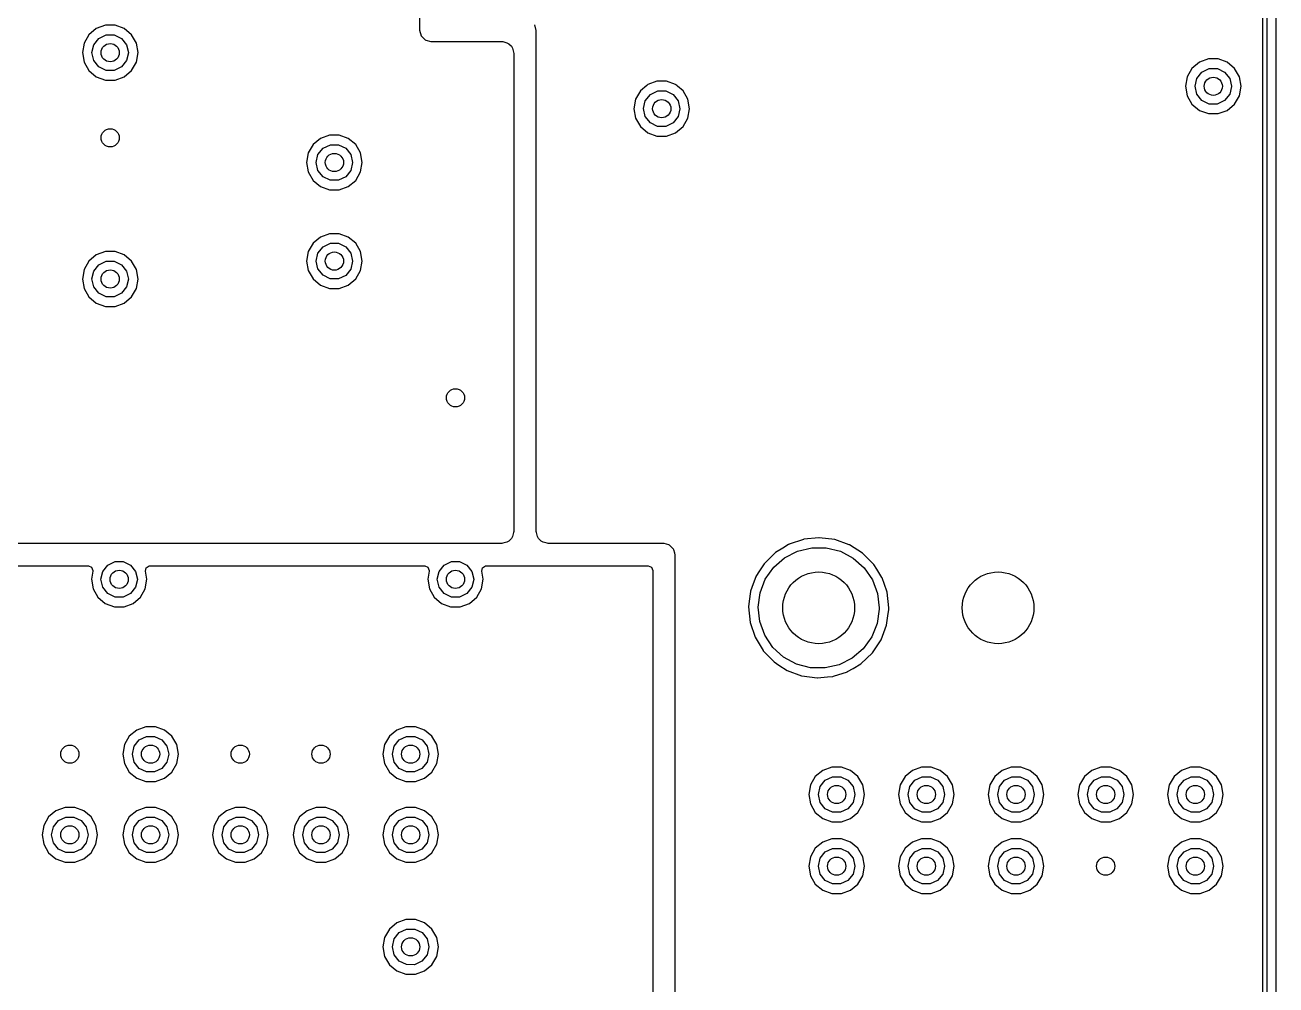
# Model space of a CAD drawing. Extents: x 2.01 to 4.77, y -4.11 to -1.35.
# Drawn here: x 4.224 to 4.774, y -2.158 to -1.737 of the extents above; entities that cross this region are included whole.
import ezdxf

# ---------------------------------------------------------------- set-up
doc = ezdxf.new("R2010")
doc.units = 0
doc.header["$MEASUREMENT"] = 0
doc.layers.add('BLACK', color=7, linetype='CONTINUOUS')

msp = doc.modelspace()

# ---------------------------------------------------------------- linework, layer by layer
at = {"layer": 'BLACK', "linetype": 'CONTINUOUS'}
for p, q in [((4.76762, -1.51476), (4.76762, -2.26182)), ((4.76965, -3.95082), (4.76965, -1.51381)), ((4.77359, -1.51381), (4.77359, -3.95082)), ((4.39764, -1.64502), (4.39764, -1.73909)), ((4.25571, -1.73845), (4.25246, -1.74117)), ((4.25969, -1.737), (4.25571, -1.73845)), ((4.26393, -1.737), (4.25969, -1.737)), ((4.26791, -1.73845), (4.26393, -1.737)), ((4.27116, -1.74117), (4.26791, -1.73845)), ((4.39764, -1.73909), (4.39831, -1.74159)), ((4.44882, -1.73925), (4.44815, -1.73675)), ((4.44882, -1.95931), (4.44882, -1.73925)), ((4.25034, -1.74484), (4.24961, -1.74902)), ((4.25246, -1.74117), (4.25034, -1.74484)), ((4.25381, -1.749), (4.25461, -1.74553)), ((4.25461, -1.74553), (4.25683, -1.74275)), ((4.25683, -1.74275), (4.26004, -1.74121)), ((4.26004, -1.74121), (4.2636, -1.74122)), ((4.2636, -1.74122), (4.2668, -1.74276)), ((4.2668, -1.74276), (4.26902, -1.74555)), ((4.26902, -1.74555), (4.26981, -1.74902)), ((4.27328, -1.74484), (4.27116, -1.74117)), ((4.27402, -1.74902), (4.27328, -1.74484)), ((4.39831, -1.74159), (4.40014, -1.74342)), ((4.40014, -1.74342), (4.40039, -1.74349)), ((4.40039, -1.74349), (4.40251, -1.74406)), ((4.40251, -1.74406), (4.40251, -1.74406)), ((4.40251, -1.74406), (4.40264, -1.74409)), ((4.40264, -1.74409), (4.43372, -1.74409)), ((4.43372, -1.74409), (4.43423, -1.74416)), ((4.43423, -1.74416), (4.43597, -1.74463)), ((4.43597, -1.74463), (4.43685, -1.74514)), ((4.43685, -1.74514), (4.43794, -1.74622)), ((4.43794, -1.74622), (4.43844, -1.7471)), ((4.24961, -1.74902), (4.25034, -1.75319)), ((4.2546, -1.75247), (4.25381, -1.749)), ((4.26981, -1.74904), (4.26901, -1.75251)), ((4.26981, -1.74902), (4.26981, -1.74904)), ((4.27328, -1.75319), (4.27402, -1.74902)), ((4.43844, -1.7471), (4.43891, -1.74885)), ((4.43891, -1.74885), (4.43898, -1.74935)), ((4.43898, -1.74935), (4.43898, -1.95931)), ((4.74394, -1.75176), (4.73996, -1.75321)), ((4.74818, -1.75176), (4.74394, -1.75176)), ((4.75217, -1.75321), (4.74818, -1.75176)), ((4.25034, -1.75319), (4.25246, -1.75686)), ((4.25246, -1.75686), (4.25571, -1.75959)), ((4.25681, -1.75526), (4.2546, -1.75247)), ((4.26001, -1.75681), (4.25681, -1.75526)), ((4.26357, -1.75682), (4.26001, -1.75681)), ((4.26678, -1.75529), (4.26357, -1.75682)), ((4.26901, -1.75251), (4.26678, -1.75529)), ((4.26791, -1.75959), (4.27116, -1.75686)), ((4.27116, -1.75686), (4.27328, -1.75319)), ((4.73671, -1.75593), (4.73459, -1.75961)), ((4.73996, -1.75321), (4.73671, -1.75593)), ((4.74108, -1.75752), (4.74429, -1.75598)), ((4.74429, -1.75598), (4.74785, -1.75598)), ((4.74785, -1.75598), (4.75105, -1.75753)), ((4.75541, -1.75593), (4.75217, -1.75321)), ((4.75753, -1.75961), (4.75541, -1.75593)), ((4.25571, -1.75959), (4.25969, -1.76104)), ((4.25969, -1.76104), (4.26393, -1.76104)), ((4.26393, -1.76104), (4.26791, -1.75959)), ((4.50182, -1.7616), (4.49783, -1.76305)), ((4.50606, -1.7616), (4.50182, -1.7616)), ((4.51004, -1.76305), (4.50606, -1.7616)), ((4.73459, -1.75961), (4.73386, -1.76378)), ((4.73806, -1.76377), (4.73886, -1.7603)), ((4.73886, -1.7603), (4.74108, -1.75752)), ((4.75105, -1.75753), (4.75327, -1.76031)), ((4.75327, -1.76031), (4.75406, -1.76378)), ((4.75827, -1.76378), (4.75753, -1.75961)), ((4.49459, -1.76578), (4.49247, -1.76945)), ((4.49735, -1.76346), (4.49459, -1.76578)), ((4.49673, -1.77014), (4.49896, -1.76736)), ((4.4977, -1.76316), (4.49735, -1.76346)), ((4.49783, -1.76305), (4.4977, -1.76316)), ((4.49896, -1.76736), (4.50216, -1.76582)), ((4.50216, -1.76582), (4.50572, -1.76582)), ((4.50572, -1.76582), (4.50893, -1.76737)), ((4.50893, -1.76737), (4.51115, -1.77015)), ((4.51017, -1.76316), (4.51004, -1.76305)), ((4.51052, -1.76346), (4.51017, -1.76316)), ((4.51091, -1.76378), (4.51052, -1.76346)), ((4.51329, -1.76578), (4.51091, -1.76378)), ((4.51541, -1.76945), (4.51329, -1.76578)), ((4.73386, -1.76378), (4.73459, -1.76795)), ((4.73459, -1.76795), (4.73671, -1.77162)), ((4.73885, -1.76724), (4.73806, -1.76377)), ((4.74106, -1.77002), (4.73885, -1.76724)), ((4.75326, -1.76727), (4.75103, -1.77005)), ((4.75406, -1.76381), (4.75326, -1.76727)), ((4.75406, -1.76378), (4.75406, -1.76381)), ((4.75541, -1.77162), (4.75753, -1.76795)), ((4.75753, -1.76795), (4.75827, -1.76378)), ((4.49247, -1.76945), (4.49173, -1.77362)), ((4.49173, -1.77362), (4.49247, -1.7778)), ((4.49594, -1.77361), (4.49673, -1.77014)), ((4.49672, -1.77708), (4.49594, -1.77361)), ((4.51194, -1.77365), (4.51113, -1.77712)), ((4.51115, -1.77015), (4.51194, -1.77362)), ((4.51194, -1.77362), (4.51194, -1.77365)), ((4.51614, -1.77362), (4.51541, -1.76945)), ((4.51541, -1.7778), (4.51614, -1.77362)), ((4.73671, -1.77162), (4.73996, -1.77435)), ((4.74426, -1.77157), (4.74106, -1.77002)), ((4.74782, -1.77158), (4.74426, -1.77157)), ((4.75103, -1.77005), (4.74782, -1.77158)), ((4.75217, -1.77435), (4.75541, -1.77162)), ((4.49247, -1.7778), (4.49459, -1.78147)), ((4.49894, -1.77987), (4.49672, -1.77708)), ((4.51113, -1.77712), (4.50891, -1.77989)), ((4.51329, -1.78147), (4.51541, -1.7778)), ((4.73996, -1.77435), (4.74394, -1.7758)), ((4.74394, -1.7758), (4.74818, -1.7758)), ((4.74818, -1.7758), (4.75217, -1.77435)), ((4.49459, -1.78147), (4.49783, -1.78419)), ((4.49783, -1.78419), (4.50182, -1.78564)), ((4.50214, -1.78142), (4.49894, -1.77987)), ((4.5057, -1.78143), (4.50214, -1.78142)), ((4.50891, -1.77989), (4.5057, -1.78143)), ((4.50606, -1.78564), (4.51004, -1.78419)), ((4.51004, -1.78419), (4.51329, -1.78147)), ((4.35089, -1.7894), (4.34877, -1.79307)), ((4.35413, -1.78667), (4.35089, -1.7894)), ((4.35812, -1.78522), (4.35413, -1.78667)), ((4.35526, -1.79098), (4.35846, -1.78944)), ((4.36236, -1.78522), (4.35812, -1.78522)), ((4.35846, -1.78944), (4.36202, -1.78945)), ((4.36202, -1.78945), (4.36523, -1.79099)), ((4.36634, -1.78667), (4.36236, -1.78522)), ((4.36959, -1.7894), (4.36634, -1.78667)), ((4.37171, -1.79307), (4.36959, -1.7894)), ((4.50182, -1.78564), (4.50606, -1.78564)), ((4.34877, -1.79307), (4.34803, -1.79724)), ((4.35224, -1.79723), (4.35303, -1.79376)), ((4.35303, -1.79376), (4.35526, -1.79098)), ((4.36523, -1.79099), (4.36744, -1.79377)), ((4.36744, -1.79377), (4.36824, -1.79724)), ((4.37244, -1.79724), (4.37171, -1.79307)), ((4.34803, -1.79724), (4.34877, -1.80142)), ((4.35302, -1.8007), (4.35224, -1.79723)), ((4.35523, -1.80349), (4.35302, -1.8007)), ((4.36743, -1.80074), (4.36521, -1.80351)), ((4.36824, -1.79727), (4.36743, -1.80074)), ((4.36824, -1.79724), (4.36824, -1.79727)), ((4.37171, -1.80142), (4.37244, -1.79724)), ((4.34877, -1.80142), (4.35089, -1.80509)), ((4.35089, -1.80509), (4.35413, -1.80781)), ((4.35844, -1.80504), (4.35523, -1.80349)), ((4.362, -1.80505), (4.35844, -1.80504)), ((4.36521, -1.80351), (4.362, -1.80505)), ((4.36634, -1.80781), (4.36959, -1.80509)), ((4.36959, -1.80509), (4.37171, -1.80142)), ((4.35413, -1.80781), (4.35812, -1.80926)), ((4.35812, -1.80926), (4.36236, -1.80926)), ((4.36236, -1.80926), (4.36634, -1.80781)), ((4.35812, -1.82853), (4.35413, -1.82998)), ((4.36236, -1.82853), (4.35812, -1.82853)), ((4.36634, -1.82998), (4.36236, -1.82853)), ((4.35089, -1.83271), (4.34877, -1.83638)), ((4.35413, -1.82998), (4.35089, -1.83271)), ((4.35526, -1.83429), (4.35846, -1.83275)), ((4.35846, -1.83275), (4.36202, -1.83275)), ((4.36202, -1.83275), (4.36523, -1.8343)), ((4.36959, -1.83271), (4.36634, -1.82998)), ((4.37171, -1.83638), (4.36959, -1.83271)), ((4.25571, -1.83786), (4.25246, -1.84058)), ((4.25969, -1.83641), (4.25571, -1.83786)), ((4.26393, -1.83641), (4.25969, -1.83641)), ((4.26791, -1.83786), (4.26393, -1.83641)), ((4.27113, -1.84055), (4.26791, -1.83786)), ((4.34877, -1.83638), (4.34803, -1.84055)), ((4.35224, -1.84054), (4.35303, -1.83707)), ((4.35303, -1.83707), (4.35526, -1.83429)), ((4.36523, -1.8343), (4.36744, -1.83708)), ((4.36744, -1.83708), (4.36824, -1.84055)), ((4.37244, -1.84055), (4.37171, -1.83638)), ((4.25034, -1.84425), (4.24961, -1.84843)), ((4.25246, -1.84058), (4.25034, -1.84425)), ((4.25381, -1.84841), (4.25461, -1.84494)), ((4.25461, -1.84494), (4.25683, -1.84216)), ((4.25683, -1.84216), (4.26004, -1.84062)), ((4.26004, -1.84062), (4.2636, -1.84063)), ((4.2636, -1.84063), (4.2668, -1.84217)), ((4.2668, -1.84217), (4.26902, -1.84496)), ((4.26902, -1.84496), (4.26981, -1.84843)), ((4.27116, -1.84058), (4.27113, -1.84055)), ((4.27328, -1.84425), (4.27116, -1.84058)), ((4.27402, -1.84843), (4.27328, -1.84425)), ((4.34803, -1.84055), (4.34877, -1.84473)), ((4.34877, -1.84473), (4.35089, -1.8484)), ((4.35302, -1.84401), (4.35224, -1.84054)), ((4.35523, -1.84679), (4.35302, -1.84401)), ((4.36743, -1.84405), (4.36521, -1.84682)), ((4.36824, -1.84058), (4.36743, -1.84405)), ((4.36824, -1.84055), (4.36824, -1.84058)), ((4.36959, -1.8484), (4.37171, -1.84473)), ((4.37171, -1.84473), (4.37244, -1.84055)), ((4.24961, -1.84843), (4.25034, -1.8526)), ((4.2546, -1.85188), (4.25381, -1.84841)), ((4.26981, -1.84845), (4.26901, -1.85192)), ((4.26981, -1.84843), (4.26981, -1.84845)), ((4.27328, -1.8526), (4.27402, -1.84843)), ((4.35089, -1.8484), (4.35413, -1.85112)), ((4.35844, -1.84835), (4.35523, -1.84679)), ((4.362, -1.84836), (4.35844, -1.84835)), ((4.36521, -1.84682), (4.362, -1.84836)), ((4.36634, -1.85112), (4.36959, -1.8484)), ((4.25034, -1.8526), (4.25246, -1.85627)), ((4.25681, -1.85467), (4.2546, -1.85188)), ((4.26001, -1.85622), (4.25681, -1.85467)), ((4.26357, -1.85623), (4.26001, -1.85622)), ((4.26678, -1.85469), (4.26357, -1.85623)), ((4.26901, -1.85192), (4.26678, -1.85469)), ((4.27116, -1.85627), (4.27328, -1.8526)), ((4.35413, -1.85112), (4.35812, -1.85257)), ((4.35812, -1.85257), (4.36236, -1.85257)), ((4.36236, -1.85257), (4.36634, -1.85112)), ((4.25246, -1.85627), (4.25571, -1.859)), ((4.25571, -1.859), (4.25969, -1.86044)), ((4.25969, -1.86044), (4.26393, -1.86044)), ((4.26393, -1.86044), (4.26791, -1.859)), ((4.26791, -1.859), (4.27116, -1.85627)), ((4.43891, -1.95982), (4.43844, -1.96156)), ((4.43898, -1.95931), (4.43891, -1.95982)), ((4.44889, -1.95982), (4.44882, -1.95931)), ((4.44935, -1.96156), (4.44889, -1.95982)), ((4.43372, -1.96457), (3.39879, -1.96448)), ((4.43423, -1.9645), (4.43372, -1.96457)), ((4.43597, -1.96403), (4.43423, -1.9645)), ((4.43685, -1.96353), (4.43597, -1.96403)), ((4.43794, -1.96244), (4.43685, -1.96353)), ((4.43844, -1.96156), (4.43794, -1.96244)), ((4.44986, -1.96244), (4.44935, -1.96156)), ((4.45095, -1.96353), (4.44986, -1.96244)), ((4.45183, -1.96403), (4.45095, -1.96353)), ((4.45357, -1.9645), (4.45183, -1.96403)), ((4.45408, -1.96457), (4.45357, -1.9645)), ((4.50484, -1.96457), (4.45408, -1.96457)), ((4.50497, -1.9646), (4.50484, -1.96457)), ((4.50709, -1.96517), (4.50497, -1.9646)), ((4.50497, -1.9646), (4.50497, -1.9646)), ((4.50734, -1.96524), (4.50709, -1.96517)), ((4.50917, -1.96707), (4.50734, -1.96524)), ((4.55963, -1.96501), (4.55711, -1.96656)), ((4.55973, -1.96496), (4.55963, -1.96501)), ((4.55963, -1.96501), (4.55963, -1.96501)), ((4.55983, -1.96492), (4.55973, -1.96496)), ((4.56612, -1.96278), (4.55983, -1.96492)), ((4.55983, -1.96492), (4.55983, -1.96492)), ((4.56622, -1.96275), (4.56612, -1.96278)), ((4.56633, -1.96273), (4.56622, -1.96275)), ((4.57294, -1.96204), (4.56633, -1.96273)), ((4.56633, -1.96273), (4.56633, -1.96273)), ((4.57305, -1.96203), (4.57294, -1.96204)), ((4.57294, -1.96204), (4.57294, -1.96204)), ((4.57987, -1.96284), (4.57305, -1.96203)), ((4.57997, -1.96288), (4.57987, -1.96284)), ((4.58623, -1.96511), (4.57997, -1.96288)), ((4.58633, -1.96514), (4.58623, -1.96511)), ((4.58623, -1.96511), (4.58623, -1.96511)), ((4.58642, -1.9652), (4.58633, -1.96514)), ((4.59203, -1.96876), (4.58642, -1.9652)), ((4.50924, -1.96732), (4.50917, -1.96707)), ((4.50963, -1.96876), (4.50924, -1.96732)), ((4.50984, -1.96957), (4.50963, -1.96876)), ((4.50984, -2.19629), (4.50984, -1.96957)), ((4.55216, -1.97024), (4.54988, -1.97247)), ((4.55388, -1.96855), (4.55216, -1.97024)), ((4.55309, -1.97503), (4.5579, -1.97084)), ((4.55711, -1.96656), (4.55388, -1.96855)), ((4.5579, -1.97084), (4.56357, -1.96791)), ((4.56357, -1.96791), (4.56978, -1.96642)), ((4.56978, -1.96642), (4.57617, -1.96645)), ((4.57617, -1.96645), (4.58236, -1.96801)), ((4.58236, -1.96801), (4.588, -1.97099)), ((4.588, -1.97099), (4.59277, -1.97524)), ((4.59213, -1.96882), (4.59203, -1.96876)), ((4.59203, -1.96876), (4.59203, -1.96876)), ((4.59696, -1.97369), (4.59213, -1.96882)), ((3.4055, -1.97441), (4.25225, -1.97441)), ((4.25225, -1.97441), (4.25363, -1.97498)), ((4.25418, -1.97671), (4.25354, -1.98031)), ((4.25363, -1.97498), (4.25421, -1.97637)), ((4.25421, -1.97637), (4.25418, -1.97671)), ((4.25775, -1.9803), (4.25855, -1.97683)), ((4.25855, -1.97683), (4.26077, -1.97405)), ((4.26077, -1.97405), (4.26398, -1.97251)), ((4.26398, -1.97251), (4.26753, -1.97252)), ((4.26753, -1.97252), (4.27074, -1.97406)), ((4.27074, -1.97406), (4.27296, -1.97685)), ((4.27296, -1.97685), (4.27375, -1.98031)), ((4.27732, -1.97671), (4.27764, -1.97525)), ((4.27795, -1.98031), (4.27732, -1.97671)), ((4.27764, -1.97525), (4.27891, -1.97444)), ((4.27891, -1.97444), (4.27925, -1.97441)), ((4.27925, -1.97441), (4.39989, -1.97441)), ((4.39989, -1.97441), (4.40127, -1.97498)), ((4.40182, -1.97671), (4.40118, -1.98031)), ((4.40127, -1.97498), (4.40185, -1.97637)), ((4.40185, -1.97637), (4.40182, -1.97671)), ((4.40539, -1.9803), (4.40618, -1.97683)), ((4.40618, -1.97683), (4.40841, -1.97405)), ((4.40841, -1.97405), (4.41161, -1.97251)), ((4.41161, -1.97251), (4.41517, -1.97252)), ((4.41517, -1.97252), (4.41838, -1.97406)), ((4.41838, -1.97406), (4.42059, -1.97685)), ((4.42059, -1.97685), (4.42139, -1.98031)), ((4.42496, -1.97671), (4.42528, -1.97525)), ((4.42559, -1.98031), (4.42496, -1.97671)), ((4.42528, -1.97525), (4.42655, -1.97444)), ((4.42655, -1.97444), (4.42689, -1.97441)), ((4.42689, -1.97441), (4.49804, -1.97441)), ((4.49804, -1.97441), (4.49943, -1.97498)), ((4.49943, -1.97498), (4.5, -1.97637)), ((4.5, -1.97637), (4.5, -2.27467)), ((4.54689, -1.97659), (4.54526, -1.97913)), ((4.54892, -1.97345), (4.54689, -1.97659)), ((4.54898, -1.97336), (4.54892, -1.97345)), ((4.54892, -1.97345), (4.54892, -1.97345)), ((4.54988, -1.97247), (4.54898, -1.97336)), ((4.54941, -1.98026), (4.55309, -1.97503)), ((4.59277, -1.97524), (4.59639, -1.9805)), ((4.59702, -1.97378), (4.59696, -1.97369)), ((4.59829, -1.97582), (4.59702, -1.97378)), ((4.59702, -1.97378), (4.59702, -1.97378)), ((4.6006, -1.97951), (4.59829, -1.97582)), ((4.25354, -1.98031), (4.25428, -1.98449)), ((4.25853, -1.98377), (4.25775, -1.9803)), ((4.27375, -1.98034), (4.27294, -1.98381)), ((4.27375, -1.98031), (4.27375, -1.98034)), ((4.27722, -1.98449), (4.27795, -1.98031)), ((4.40118, -1.98031), (4.40192, -1.98449)), ((4.40617, -1.98377), (4.40539, -1.9803)), ((4.42139, -1.98034), (4.42058, -1.98381)), ((4.42139, -1.98031), (4.42139, -1.98034)), ((4.42485, -1.98449), (4.42559, -1.98031)), ((4.54411, -1.98228), (4.54291, -1.98558)), ((4.54522, -1.97923), (4.54411, -1.98228)), ((4.54526, -1.97913), (4.54522, -1.97923)), ((4.54522, -1.97923), (4.54522, -1.97923)), ((4.54709, -1.98621), (4.54941, -1.98026)), ((4.59639, -1.9805), (4.59864, -1.98648)), ((4.60064, -1.97962), (4.6006, -1.97951)), ((4.60271, -1.98558), (4.60064, -1.97962)), ((4.25428, -1.98449), (4.2564, -1.98816)), ((4.26075, -1.98656), (4.25853, -1.98377)), ((4.26395, -1.98811), (4.26075, -1.98656)), ((4.27072, -1.98658), (4.26751, -1.98812)), ((4.27294, -1.98381), (4.27072, -1.98658)), ((4.2751, -1.98816), (4.27722, -1.98449)), ((4.40192, -1.98449), (4.40404, -1.98816)), ((4.40838, -1.98656), (4.40617, -1.98377)), ((4.41159, -1.98811), (4.40838, -1.98656)), ((4.41836, -1.98658), (4.41514, -1.98812)), ((4.42058, -1.98381), (4.41836, -1.98658)), ((4.42274, -1.98816), (4.42485, -1.98449)), ((4.5429, -1.98568), (4.54236, -1.98992)), ((4.54291, -1.98558), (4.5429, -1.98568)), ((4.5429, -1.98568), (4.5429, -1.98568)), ((4.54626, -1.99254), (4.54709, -1.98621)), ((4.59864, -1.98648), (4.59941, -1.99282)), ((4.60286, -1.98599), (4.60271, -1.98558)), ((4.60362, -1.99282), (4.60286, -1.98599)), ((4.2564, -1.98816), (4.25965, -1.99088)), ((4.25965, -1.99088), (4.26363, -1.99233)), ((4.26363, -1.99233), (4.26787, -1.99233)), ((4.26751, -1.98812), (4.26395, -1.98811)), ((4.26787, -1.99233), (4.27185, -1.99088)), ((4.27185, -1.99088), (4.2751, -1.98816)), ((4.40404, -1.98816), (4.40728, -1.99088)), ((4.40728, -1.99088), (4.41127, -1.99233)), ((4.41127, -1.99233), (4.41551, -1.99233)), ((4.41514, -1.98812), (4.41159, -1.98811)), ((4.41551, -1.99233), (4.41949, -1.99088)), ((4.41949, -1.99088), (4.42274, -1.98816)), ((4.54236, -1.98992), (4.54205, -1.99239)), ((4.54205, -1.99239), (4.54272, -1.99922)), ((4.54696, -1.99888), (4.54626, -1.99254)), ((4.5994, -1.99337), (4.5985, -1.99969)), ((4.59941, -1.99282), (4.5994, -1.99337)), ((4.60361, -1.99367), (4.60362, -1.99282)), ((4.54916, -2.00488), (4.54696, -1.99888)), ((4.60266, -2.00047), (4.60338, -1.99534)), ((4.60338, -1.99534), (4.6036, -1.99374)), ((4.6036, -1.99374), (4.60361, -1.99367)), ((4.6036, -1.99374), (4.6036, -1.99374)), ((4.54272, -1.99922), (4.54489, -2.00573)), ((4.5985, -1.99969), (4.59612, -2.00562)), ((4.60022, -2.00689), (4.60266, -2.00047)), ((4.54489, -2.00573), (4.54844, -2.0116)), ((4.55272, -2.01018), (4.54916, -2.00488)), ((4.59612, -2.00562), (4.5924, -2.0108)), ((4.59642, -2.01261), (4.60022, -2.00689)), ((4.54844, -2.0116), (4.54852, -2.01168)), ((4.54852, -2.01168), (4.54852, -2.01168)), ((4.54852, -2.01168), (4.55313, -2.01646)), ((4.55744, -2.01448), (4.55272, -2.01018)), ((4.56305, -2.01752), (4.55744, -2.01448)), ((4.58754, -2.01495), (4.58184, -2.01782)), ((4.5924, -2.0108), (4.58754, -2.01495)), ((4.59153, -2.01726), (4.59634, -2.01268)), ((4.59634, -2.01268), (4.59642, -2.01261)), ((4.59634, -2.01268), (4.59634, -2.01268)), ((4.55313, -2.01646), (4.55313, -2.01646)), ((4.55313, -2.01646), (4.55321, -2.01654)), ((4.55321, -2.01654), (4.5533, -2.0166)), ((4.5533, -2.0166), (4.5533, -2.0166)), ((4.5533, -2.0166), (4.55537, -2.01795)), ((4.55537, -2.01795), (4.55895, -2.0203)), ((4.55895, -2.0203), (4.55906, -2.02033)), ((4.55906, -2.02033), (4.55906, -2.02033)), ((4.55906, -2.02033), (4.56528, -2.02265)), ((4.56923, -2.01914), (4.56305, -2.01752)), ((4.57561, -2.01924), (4.56923, -2.01914)), ((4.58184, -2.01782), (4.57561, -2.01924)), ((4.57927, -2.02289), (4.58545, -2.02089)), ((4.58545, -2.02089), (4.58555, -2.02085)), ((4.58545, -2.02089), (4.58545, -2.02089)), ((4.58555, -2.02085), (4.58798, -2.01941)), ((4.58798, -2.01941), (4.59136, -2.01739)), ((4.59136, -2.01739), (4.59145, -2.01734)), ((4.59136, -2.01739), (4.59136, -2.01739)), ((4.59145, -2.01734), (4.59153, -2.01726)), ((4.59153, -2.01726), (4.59153, -2.01726)), ((4.56528, -2.02265), (4.56528, -2.02265)), ((4.56528, -2.02265), (4.56539, -2.02269)), ((4.56539, -2.02269), (4.57219, -2.0236)), ((4.57219, -2.0236), (4.5723, -2.02359)), ((4.5723, -2.02359), (4.57671, -2.02318)), ((4.5723, -2.02359), (4.5723, -2.02359)), ((4.57671, -2.02318), (4.57903, -2.02297)), ((4.57903, -2.02297), (4.57927, -2.02289)), ((4.27343, -2.04652), (4.27018, -2.04924)), ((4.27741, -2.04507), (4.27343, -2.04652)), ((4.28165, -2.04507), (4.27741, -2.04507)), ((4.28563, -2.04652), (4.28165, -2.04507)), ((4.28888, -2.04924), (4.28563, -2.04652)), ((4.3876, -2.04652), (4.38435, -2.04924)), ((4.39158, -2.04507), (4.3876, -2.04652)), ((4.39582, -2.04507), (4.39158, -2.04507)), ((4.3998, -2.04652), (4.39582, -2.04507)), ((4.40305, -2.04924), (4.3998, -2.04652)), ((4.26806, -2.05291), (4.26732, -2.05709)), ((4.27018, -2.04924), (4.26806, -2.05291)), ((4.27153, -2.05707), (4.27233, -2.0536)), ((4.27233, -2.0536), (4.27455, -2.05083)), ((4.27455, -2.05083), (4.27776, -2.04929)), ((4.27776, -2.04929), (4.28131, -2.04929)), ((4.28131, -2.04929), (4.28452, -2.05083)), ((4.28452, -2.05083), (4.28674, -2.05362)), ((4.28674, -2.05362), (4.28753, -2.05709)), ((4.291, -2.05291), (4.28888, -2.04924)), ((4.29173, -2.05709), (4.291, -2.05291)), ((4.38223, -2.05291), (4.3815, -2.05709)), ((4.38435, -2.04924), (4.38223, -2.05291)), ((4.3857, -2.05707), (4.3865, -2.0536)), ((4.3865, -2.0536), (4.38872, -2.05083)), ((4.38872, -2.05083), (4.39193, -2.04929)), ((4.39193, -2.04929), (4.39549, -2.04929)), ((4.39549, -2.04929), (4.39869, -2.05083)), ((4.39869, -2.05083), (4.40091, -2.05362)), ((4.40091, -2.05362), (4.4017, -2.05709)), ((4.40517, -2.05291), (4.40305, -2.04924)), ((4.40591, -2.05709), (4.40517, -2.05291)), ((4.26732, -2.05709), (4.26806, -2.06126)), ((4.27231, -2.06054), (4.27153, -2.05707)), ((4.28753, -2.05711), (4.28672, -2.06058)), ((4.28753, -2.05709), (4.28753, -2.05711)), ((4.291, -2.06126), (4.29173, -2.05709)), ((4.3815, -2.05709), (4.38223, -2.06126)), ((4.38649, -2.06054), (4.3857, -2.05707)), ((4.4017, -2.05711), (4.4009, -2.06058)), ((4.4017, -2.05709), (4.4017, -2.05711)), ((4.40517, -2.06126), (4.40591, -2.05709)), ((4.26806, -2.06126), (4.27018, -2.06493)), ((4.27453, -2.06333), (4.27231, -2.06054)), ((4.27773, -2.06488), (4.27453, -2.06333)), ((4.28129, -2.06489), (4.27773, -2.06488)), ((4.2845, -2.06336), (4.28129, -2.06489)), ((4.28672, -2.06058), (4.2845, -2.06336)), ((4.28888, -2.06493), (4.291, -2.06126)), ((4.38223, -2.06126), (4.38435, -2.06493)), ((4.3887, -2.06333), (4.38649, -2.06054)), ((4.3919, -2.06488), (4.3887, -2.06333)), ((4.39546, -2.06489), (4.3919, -2.06488)), ((4.39867, -2.06336), (4.39546, -2.06489)), ((4.4009, -2.06058), (4.39867, -2.06336)), ((4.40305, -2.06493), (4.40517, -2.06126)), ((4.57461, -2.06423), (4.57136, -2.06696)), ((4.57859, -2.06278), (4.57461, -2.06423)), ((4.58283, -2.06278), (4.57859, -2.06278)), ((4.58681, -2.06423), (4.58283, -2.06278)), ((4.59006, -2.06696), (4.58681, -2.06423)), ((4.61398, -2.06423), (4.61073, -2.06696)), ((4.61796, -2.06278), (4.61398, -2.06423)), ((4.6222, -2.06278), (4.61796, -2.06278)), ((4.62618, -2.06423), (4.6222, -2.06278)), ((4.62943, -2.06696), (4.62618, -2.06423)), ((4.65335, -2.06423), (4.6501, -2.06696)), ((4.65733, -2.06278), (4.65335, -2.06423)), ((4.66157, -2.06278), (4.65733, -2.06278)), ((4.66555, -2.06423), (4.66157, -2.06278)), ((4.6688, -2.06696), (4.66555, -2.06423)), ((4.69272, -2.06423), (4.68947, -2.06696)), ((4.6967, -2.06278), (4.69272, -2.06423)), ((4.70094, -2.06278), (4.6967, -2.06278)), ((4.70492, -2.06423), (4.70094, -2.06278)), ((4.70817, -2.06696), (4.70492, -2.06423)), ((4.73209, -2.06423), (4.72884, -2.06696)), ((4.73607, -2.06278), (4.73209, -2.06423)), ((4.74031, -2.06278), (4.73607, -2.06278)), ((4.74429, -2.06423), (4.74031, -2.06278)), ((4.74754, -2.06696), (4.74429, -2.06423)), ((4.27018, -2.06493), (4.27343, -2.06766)), ((4.27343, -2.06766), (4.27741, -2.06911)), ((4.27741, -2.06911), (4.28165, -2.06911)), ((4.28165, -2.06911), (4.28563, -2.06766)), ((4.28563, -2.06766), (4.28888, -2.06493)), ((4.38435, -2.06493), (4.3876, -2.06766)), ((4.3876, -2.06766), (4.39158, -2.06911)), ((4.39158, -2.06911), (4.39582, -2.06911)), ((4.39582, -2.06911), (4.3998, -2.06766)), ((4.3998, -2.06766), (4.40305, -2.06493)), ((4.57136, -2.06696), (4.56924, -2.07063)), ((4.57351, -2.07132), (4.57573, -2.06854)), ((4.57573, -2.06854), (4.57894, -2.067)), ((4.57894, -2.067), (4.58249, -2.06701)), ((4.58249, -2.06701), (4.5857, -2.06855)), ((4.5857, -2.06855), (4.58792, -2.07133)), ((4.59218, -2.07063), (4.59006, -2.06696)), ((4.61073, -2.06696), (4.60861, -2.07063)), ((4.61288, -2.07132), (4.6151, -2.06854)), ((4.6151, -2.06854), (4.61831, -2.067)), ((4.61831, -2.067), (4.62186, -2.06701)), ((4.62186, -2.06701), (4.62507, -2.06855)), ((4.62507, -2.06855), (4.62729, -2.07133)), ((4.63155, -2.07063), (4.62943, -2.06696)), ((4.6501, -2.06696), (4.64798, -2.07063)), ((4.65225, -2.07132), (4.65447, -2.06854)), ((4.65447, -2.06854), (4.65768, -2.067)), ((4.65768, -2.067), (4.66123, -2.06701)), ((4.66123, -2.06701), (4.66444, -2.06855)), ((4.66444, -2.06855), (4.66666, -2.07133)), ((4.67092, -2.07063), (4.6688, -2.06696)), ((4.68947, -2.06696), (4.68735, -2.07063)), ((4.69162, -2.07132), (4.69384, -2.06854)), ((4.69384, -2.06854), (4.69705, -2.067)), ((4.69705, -2.067), (4.7006, -2.06701)), ((4.7006, -2.06701), (4.70381, -2.06855)), ((4.70381, -2.06855), (4.70603, -2.07133)), ((4.71029, -2.07063), (4.70817, -2.06696)), ((4.72884, -2.06696), (4.72672, -2.07063)), ((4.73099, -2.07132), (4.73321, -2.06854)), ((4.73321, -2.06854), (4.73642, -2.067)), ((4.73642, -2.067), (4.73997, -2.06701)), ((4.73997, -2.06701), (4.74318, -2.06855)), ((4.74318, -2.06855), (4.7454, -2.07133)), ((4.74966, -2.07063), (4.74754, -2.06696)), ((4.56924, -2.07063), (4.5685, -2.0748)), ((4.5685, -2.0748), (4.56924, -2.07898)), ((4.57271, -2.07479), (4.57351, -2.07132)), ((4.57349, -2.07826), (4.57271, -2.07479)), ((4.58871, -2.07483), (4.58791, -2.0783)), ((4.58792, -2.07133), (4.58871, -2.0748)), ((4.58871, -2.0748), (4.58871, -2.07483)), ((4.59291, -2.0748), (4.59218, -2.07063)), ((4.59218, -2.07898), (4.59291, -2.0748)), ((4.60861, -2.07063), (4.60787, -2.0748)), ((4.60787, -2.0748), (4.60861, -2.07898)), ((4.61208, -2.07479), (4.61288, -2.07132)), ((4.61286, -2.07826), (4.61208, -2.07479)), ((4.62808, -2.07483), (4.62728, -2.0783)), ((4.62729, -2.07133), (4.62808, -2.0748)), ((4.62808, -2.0748), (4.62808, -2.07483)), ((4.63228, -2.0748), (4.63155, -2.07063)), ((4.63155, -2.07898), (4.63228, -2.0748)), ((4.64798, -2.07063), (4.64724, -2.0748)), ((4.64724, -2.0748), (4.64798, -2.07898)), ((4.65145, -2.07479), (4.65225, -2.07132)), ((4.65223, -2.07826), (4.65145, -2.07479)), ((4.66745, -2.07483), (4.66665, -2.0783)), ((4.66666, -2.07133), (4.66745, -2.0748)), ((4.66745, -2.0748), (4.66745, -2.07483)), ((4.67165, -2.0748), (4.67092, -2.07063)), ((4.67092, -2.07898), (4.67165, -2.0748)), ((4.68735, -2.07063), (4.68661, -2.0748)), ((4.68661, -2.0748), (4.68735, -2.07898)), ((4.69082, -2.07479), (4.69162, -2.07132)), ((4.6916, -2.07826), (4.69082, -2.07479)), ((4.70682, -2.07483), (4.70602, -2.0783)), ((4.70603, -2.07133), (4.70682, -2.0748)), ((4.70682, -2.0748), (4.70682, -2.07483)), ((4.71102, -2.0748), (4.71029, -2.07063)), ((4.71029, -2.07898), (4.71102, -2.0748)), ((4.72672, -2.07063), (4.72598, -2.0748)), ((4.72598, -2.0748), (4.72672, -2.07898)), ((4.73019, -2.07479), (4.73099, -2.07132)), ((4.73097, -2.07826), (4.73019, -2.07479)), ((4.74619, -2.07483), (4.74539, -2.0783)), ((4.7454, -2.07133), (4.74619, -2.0748)), ((4.74619, -2.0748), (4.74619, -2.07483)), ((4.75039, -2.0748), (4.74966, -2.07063)), ((4.74966, -2.07898), (4.75039, -2.0748)), ((4.24198, -2.0805), (4.23799, -2.08195)), ((4.24621, -2.0805), (4.24198, -2.0805)), ((4.2502, -2.08195), (4.24621, -2.0805)), ((4.27741, -2.0805), (4.27343, -2.08195)), ((4.28165, -2.0805), (4.27741, -2.0805)), ((4.28563, -2.08195), (4.28165, -2.0805)), ((4.31678, -2.0805), (4.3128, -2.08195)), ((4.32102, -2.0805), (4.31678, -2.0805)), ((4.325, -2.08195), (4.32102, -2.0805)), ((4.35221, -2.0805), (4.34823, -2.08195)), ((4.35645, -2.0805), (4.35221, -2.0805)), ((4.36043, -2.08195), (4.35645, -2.0805)), ((4.39158, -2.0805), (4.3876, -2.08195)), ((4.39582, -2.0805), (4.39158, -2.0805)), ((4.3998, -2.08195), (4.39582, -2.0805)), ((4.56924, -2.07898), (4.57136, -2.08265)), ((4.57571, -2.08105), (4.57349, -2.07826)), ((4.57891, -2.0826), (4.57571, -2.08105)), ((4.58568, -2.08107), (4.58247, -2.08261)), ((4.58791, -2.0783), (4.58568, -2.08107)), ((4.59006, -2.08265), (4.59218, -2.07898)), ((4.60861, -2.07898), (4.61073, -2.08265)), ((4.61508, -2.08105), (4.61286, -2.07826)), ((4.61828, -2.0826), (4.61508, -2.08105)), ((4.62505, -2.08107), (4.62184, -2.08261)), ((4.62728, -2.0783), (4.62505, -2.08107)), ((4.62943, -2.08265), (4.63155, -2.07898)), ((4.64798, -2.07898), (4.6501, -2.08265)), ((4.65445, -2.08105), (4.65223, -2.07826)), ((4.65765, -2.0826), (4.65445, -2.08105)), ((4.66442, -2.08107), (4.66121, -2.08261)), ((4.66665, -2.0783), (4.66442, -2.08107)), ((4.6688, -2.08265), (4.67092, -2.07898)), ((4.68735, -2.07898), (4.68947, -2.08265)), ((4.69382, -2.08105), (4.6916, -2.07826)), ((4.69702, -2.0826), (4.69382, -2.08105)), ((4.70379, -2.08107), (4.70058, -2.08261)), ((4.70602, -2.0783), (4.70379, -2.08107)), ((4.70817, -2.08265), (4.71029, -2.07898)), ((4.72672, -2.07898), (4.72884, -2.08265)), ((4.73319, -2.08105), (4.73097, -2.07826)), ((4.73639, -2.0826), (4.73319, -2.08105)), ((4.74316, -2.08107), (4.73995, -2.08261)), ((4.74539, -2.0783), (4.74316, -2.08107)), ((4.74754, -2.08265), (4.74966, -2.07898)), ((4.23474, -2.08467), (4.23263, -2.08835)), ((4.23799, -2.08195), (4.23474, -2.08467)), ((4.23689, -2.08904), (4.23911, -2.08626)), ((4.23911, -2.08626), (4.24232, -2.08472)), ((4.24232, -2.08472), (4.24588, -2.08472)), ((4.24588, -2.08472), (4.24909, -2.08627)), ((4.24909, -2.08627), (4.2513, -2.08905)), ((4.25344, -2.08467), (4.2502, -2.08195)), ((4.25556, -2.08835), (4.25344, -2.08467)), ((4.27018, -2.08467), (4.26806, -2.08835)), ((4.27343, -2.08195), (4.27018, -2.08467)), ((4.27233, -2.08904), (4.27455, -2.08626)), ((4.27455, -2.08626), (4.27776, -2.08472)), ((4.27776, -2.08472), (4.28131, -2.08472)), ((4.28131, -2.08472), (4.28452, -2.08627)), ((4.28452, -2.08627), (4.28674, -2.08905)), ((4.28888, -2.08467), (4.28563, -2.08195)), ((4.291, -2.08835), (4.28888, -2.08467)), ((4.30955, -2.08467), (4.30743, -2.08835)), ((4.3128, -2.08195), (4.30955, -2.08467)), ((4.3117, -2.08904), (4.31392, -2.08626)), ((4.31392, -2.08626), (4.31713, -2.08472)), ((4.31713, -2.08472), (4.32068, -2.08472)), ((4.32068, -2.08472), (4.32389, -2.08627)), ((4.32389, -2.08627), (4.32611, -2.08905)), ((4.32825, -2.08467), (4.325, -2.08195)), ((4.33037, -2.08835), (4.32825, -2.08467)), ((4.34498, -2.08467), (4.34286, -2.08835)), ((4.34823, -2.08195), (4.34498, -2.08467)), ((4.34713, -2.08904), (4.34935, -2.08626)), ((4.34935, -2.08626), (4.35256, -2.08472)), ((4.35256, -2.08472), (4.35612, -2.08472)), ((4.35612, -2.08472), (4.35932, -2.08627)), ((4.35932, -2.08627), (4.36154, -2.08905)), ((4.36368, -2.08467), (4.36043, -2.08195)), ((4.3658, -2.08835), (4.36368, -2.08467)), ((4.38435, -2.08467), (4.38223, -2.08835)), ((4.3876, -2.08195), (4.38435, -2.08467)), ((4.3865, -2.08904), (4.38872, -2.08626)), ((4.38872, -2.08626), (4.39193, -2.08472)), ((4.39193, -2.08472), (4.39549, -2.08472)), ((4.39549, -2.08472), (4.39869, -2.08627)), ((4.39869, -2.08627), (4.40091, -2.08905)), ((4.40305, -2.08467), (4.3998, -2.08195)), ((4.40517, -2.08835), (4.40305, -2.08467)), ((4.57136, -2.08265), (4.57461, -2.08537)), ((4.57461, -2.08537), (4.57859, -2.08682)), ((4.57859, -2.08682), (4.58283, -2.08682)), ((4.58247, -2.08261), (4.57891, -2.0826)), ((4.58283, -2.08682), (4.58681, -2.08537)), ((4.58681, -2.08537), (4.59006, -2.08265)), ((4.61073, -2.08265), (4.61398, -2.08537)), ((4.61398, -2.08537), (4.61796, -2.08682)), ((4.61796, -2.08682), (4.6222, -2.08682)), ((4.62184, -2.08261), (4.61828, -2.0826)), ((4.6222, -2.08682), (4.62618, -2.08537)), ((4.62618, -2.08537), (4.62943, -2.08265)), ((4.6501, -2.08265), (4.65335, -2.08537)), ((4.65335, -2.08537), (4.65733, -2.08682)), ((4.65733, -2.08682), (4.66157, -2.08682)), ((4.66121, -2.08261), (4.65765, -2.0826)), ((4.66157, -2.08682), (4.66555, -2.08537)), ((4.66555, -2.08537), (4.6688, -2.08265)), ((4.68947, -2.08265), (4.69272, -2.08537)), ((4.69272, -2.08537), (4.6967, -2.08682)), ((4.6967, -2.08682), (4.70094, -2.08682)), ((4.70058, -2.08261), (4.69702, -2.0826)), ((4.70094, -2.08682), (4.70492, -2.08537)), ((4.70492, -2.08537), (4.70817, -2.08265)), ((4.72884, -2.08265), (4.73209, -2.08537)), ((4.73209, -2.08537), (4.73607, -2.08682)), ((4.73607, -2.08682), (4.74031, -2.08682)), ((4.73995, -2.08261), (4.73639, -2.0826)), ((4.74031, -2.08682), (4.74429, -2.08537)), ((4.74429, -2.08537), (4.74754, -2.08265)), ((4.23263, -2.08835), (4.23189, -2.09252)), ((4.23609, -2.09251), (4.23689, -2.08904)), ((4.2513, -2.08905), (4.25209, -2.09252)), ((4.2563, -2.09252), (4.25556, -2.08835)), ((4.26806, -2.08835), (4.26732, -2.09252)), ((4.27153, -2.09251), (4.27233, -2.08904)), ((4.28674, -2.08905), (4.28753, -2.09252)), ((4.29173, -2.09252), (4.291, -2.08835)), ((4.30743, -2.08835), (4.30669, -2.09252)), ((4.3109, -2.09251), (4.3117, -2.08904)), ((4.32611, -2.08905), (4.3269, -2.09252)), ((4.3311, -2.09252), (4.33037, -2.08835)), ((4.34286, -2.08835), (4.34213, -2.09252)), ((4.34633, -2.09251), (4.34713, -2.08904)), ((4.36154, -2.08905), (4.36233, -2.09252)), ((4.36654, -2.09252), (4.3658, -2.08835)), ((4.38223, -2.08835), (4.3815, -2.09252)), ((4.3857, -2.09251), (4.3865, -2.08904)), ((4.40091, -2.08905), (4.4017, -2.09252)), ((4.40591, -2.09252), (4.40517, -2.08835)), ((4.23189, -2.09252), (4.23263, -2.09669)), ((4.23263, -2.09669), (4.23474, -2.10037)), ((4.23688, -2.09598), (4.23609, -2.09251)), ((4.23909, -2.09876), (4.23688, -2.09598)), ((4.25129, -2.09601), (4.24906, -2.09879)), ((4.25209, -2.09255), (4.25129, -2.09601)), ((4.25209, -2.09252), (4.25209, -2.09255)), ((4.25344, -2.10037), (4.25556, -2.09669)), ((4.25556, -2.09669), (4.2563, -2.09252)), ((4.26732, -2.09252), (4.26806, -2.09669)), ((4.26806, -2.09669), (4.27018, -2.10037)), ((4.27231, -2.09598), (4.27153, -2.09251)), ((4.27453, -2.09876), (4.27231, -2.09598)), ((4.28672, -2.09601), (4.2845, -2.09879)), ((4.28753, -2.09255), (4.28672, -2.09601)), ((4.28753, -2.09252), (4.28753, -2.09255)), ((4.28888, -2.10037), (4.291, -2.09669)), ((4.291, -2.09669), (4.29173, -2.09252)), ((4.30669, -2.09252), (4.30743, -2.09669)), ((4.30743, -2.09669), (4.30955, -2.10037)), ((4.31168, -2.09598), (4.3109, -2.09251)), ((4.3139, -2.09876), (4.31168, -2.09598)), ((4.32609, -2.09601), (4.32387, -2.09879)), ((4.3269, -2.09255), (4.32609, -2.09601)), ((4.3269, -2.09252), (4.3269, -2.09255)), ((4.32825, -2.10037), (4.33037, -2.09669)), ((4.33037, -2.09669), (4.3311, -2.09252)), ((4.34213, -2.09252), (4.34286, -2.09669)), ((4.34286, -2.09669), (4.34498, -2.10037)), ((4.34712, -2.09598), (4.34633, -2.09251)), ((4.34933, -2.09876), (4.34712, -2.09598)), ((4.36153, -2.09601), (4.3593, -2.09879)), ((4.36233, -2.09255), (4.36153, -2.09601)), ((4.36233, -2.09252), (4.36233, -2.09255)), ((4.36368, -2.10037), (4.3658, -2.09669)), ((4.3658, -2.09669), (4.36654, -2.09252)), ((4.36654, -2.09252), (4.36654, -2.09252)), ((4.3815, -2.09252), (4.38223, -2.09669)), ((4.38223, -2.09669), (4.38435, -2.10037)), ((4.38649, -2.09598), (4.3857, -2.09251)), ((4.3887, -2.09876), (4.38649, -2.09598)), ((4.4009, -2.09601), (4.39867, -2.09879)), ((4.4017, -2.09255), (4.4009, -2.09601)), ((4.4017, -2.09252), (4.4017, -2.09255)), ((4.40305, -2.10037), (4.40517, -2.09669)), ((4.40517, -2.09669), (4.40591, -2.09252)), ((4.57461, -2.09573), (4.57136, -2.09845)), ((4.57859, -2.09428), (4.57461, -2.09573)), ((4.58283, -2.09428), (4.57859, -2.09428)), ((4.58681, -2.09573), (4.58283, -2.09428)), ((4.59006, -2.09845), (4.58681, -2.09573)), ((4.61398, -2.09573), (4.61073, -2.09845)), ((4.61796, -2.09428), (4.61398, -2.09573)), ((4.6222, -2.09428), (4.61796, -2.09428)), ((4.62618, -2.09573), (4.6222, -2.09428)), ((4.62943, -2.09845), (4.62618, -2.09573)), ((4.65335, -2.09573), (4.6501, -2.09845)), ((4.65733, -2.09428), (4.65335, -2.09573)), ((4.66157, -2.09428), (4.65733, -2.09428)), ((4.66555, -2.09573), (4.66157, -2.09428)), ((4.6688, -2.09845), (4.66555, -2.09573)), ((4.73209, -2.09573), (4.72884, -2.09845)), ((4.73607, -2.09428), (4.73209, -2.09573)), ((4.74031, -2.09428), (4.73607, -2.09428)), ((4.74429, -2.09573), (4.74031, -2.09428)), ((4.74754, -2.09845), (4.74429, -2.09573)), ((4.23474, -2.10037), (4.23799, -2.10309)), ((4.23799, -2.10309), (4.24198, -2.10454)), ((4.24229, -2.10031), (4.23909, -2.09876)), ((4.24585, -2.10032), (4.24229, -2.10031)), ((4.24906, -2.09879), (4.24585, -2.10032)), ((4.24621, -2.10454), (4.2502, -2.10309)), ((4.2502, -2.10309), (4.25344, -2.10037)), ((4.27018, -2.10037), (4.27343, -2.10309)), ((4.27343, -2.10309), (4.27741, -2.10454)), ((4.27773, -2.10031), (4.27453, -2.09876)), ((4.28129, -2.10032), (4.27773, -2.10031)), ((4.2845, -2.09879), (4.28129, -2.10032)), ((4.28165, -2.10454), (4.28563, -2.10309)), ((4.28563, -2.10309), (4.28888, -2.10037)), ((4.30955, -2.10037), (4.3128, -2.10309)), ((4.3128, -2.10309), (4.31678, -2.10454)), ((4.3171, -2.10031), (4.3139, -2.09876)), ((4.32066, -2.10032), (4.3171, -2.10031)), ((4.32387, -2.09879), (4.32066, -2.10032)), ((4.32102, -2.10454), (4.325, -2.10309)), ((4.325, -2.10309), (4.32825, -2.10037)), ((4.34498, -2.10037), (4.34823, -2.10309)), ((4.34823, -2.10309), (4.35221, -2.10454)), ((4.35253, -2.10031), (4.34933, -2.09876)), ((4.35609, -2.10032), (4.35253, -2.10031)), ((4.3593, -2.09879), (4.35609, -2.10032)), ((4.35645, -2.10454), (4.36043, -2.10309)), ((4.36043, -2.10309), (4.36368, -2.10037)), ((4.38435, -2.10037), (4.3876, -2.10309)), ((4.3876, -2.10309), (4.39158, -2.10454)), ((4.3919, -2.10032), (4.3887, -2.09876)), ((4.39546, -2.10032), (4.3919, -2.10032)), ((4.39867, -2.09879), (4.39546, -2.10032)), ((4.39582, -2.10454), (4.3998, -2.10309)), ((4.3998, -2.10309), (4.40305, -2.10037)), ((4.56924, -2.10212), (4.5685, -2.1063)), ((4.57136, -2.09845), (4.56924, -2.10212)), ((4.57271, -2.10629), (4.57351, -2.10282)), ((4.57351, -2.10282), (4.57573, -2.10004)), ((4.57573, -2.10004), (4.57894, -2.0985)), ((4.57894, -2.0985), (4.58249, -2.0985)), ((4.58249, -2.0985), (4.5857, -2.10005)), ((4.5857, -2.10005), (4.58792, -2.10283)), ((4.58792, -2.10283), (4.58871, -2.1063)), ((4.59218, -2.10212), (4.59006, -2.09845)), ((4.59291, -2.1063), (4.59218, -2.10212)), ((4.60861, -2.10212), (4.60787, -2.1063)), ((4.61073, -2.09845), (4.60861, -2.10212)), ((4.61208, -2.10629), (4.61288, -2.10282)), ((4.61288, -2.10282), (4.6151, -2.10004)), ((4.6151, -2.10004), (4.61831, -2.0985)), ((4.61831, -2.0985), (4.62186, -2.0985)), ((4.62186, -2.0985), (4.62507, -2.10005)), ((4.62507, -2.10005), (4.62729, -2.10283)), ((4.62729, -2.10283), (4.62808, -2.1063)), ((4.63155, -2.10212), (4.62943, -2.09845)), ((4.63228, -2.1063), (4.63155, -2.10212)), ((4.64798, -2.10212), (4.64724, -2.1063)), ((4.6501, -2.09845), (4.64798, -2.10212)), ((4.65145, -2.10629), (4.65225, -2.10282)), ((4.65225, -2.10282), (4.65447, -2.10004)), ((4.65447, -2.10004), (4.65768, -2.0985)), ((4.65768, -2.0985), (4.66123, -2.0985)), ((4.66123, -2.0985), (4.66444, -2.10005)), ((4.66444, -2.10005), (4.66666, -2.10283)), ((4.66666, -2.10283), (4.66745, -2.1063)), ((4.67092, -2.10212), (4.6688, -2.09845)), ((4.67165, -2.1063), (4.67092, -2.10212)), ((4.72672, -2.10212), (4.72598, -2.1063)), ((4.72884, -2.09845), (4.72672, -2.10212)), ((4.73019, -2.10629), (4.73099, -2.10282)), ((4.73099, -2.10282), (4.73321, -2.10004)), ((4.73321, -2.10004), (4.73642, -2.0985)), ((4.73642, -2.0985), (4.73997, -2.0985)), ((4.73997, -2.0985), (4.74318, -2.10005)), ((4.74318, -2.10005), (4.7454, -2.10283)), ((4.7454, -2.10283), (4.74619, -2.1063)), ((4.74966, -2.10212), (4.74754, -2.09845)), ((4.75039, -2.1063), (4.74966, -2.10212)), ((4.24198, -2.10454), (4.24621, -2.10454)), ((4.27741, -2.10454), (4.28165, -2.10454)), ((4.31678, -2.10454), (4.32102, -2.10454)), ((4.35221, -2.10454), (4.35645, -2.10454)), ((4.39158, -2.10454), (4.39582, -2.10454)), ((4.5685, -2.1063), (4.56924, -2.11047)), ((4.57349, -2.10976), (4.57271, -2.10629)), ((4.58871, -2.10633), (4.58791, -2.10979)), ((4.58871, -2.1063), (4.58871, -2.10633)), ((4.59218, -2.11047), (4.59291, -2.1063)), ((4.60787, -2.1063), (4.60861, -2.11047)), ((4.61286, -2.10976), (4.61208, -2.10629)), ((4.62808, -2.10633), (4.62728, -2.10979)), ((4.62808, -2.1063), (4.62808, -2.10633)), ((4.63155, -2.11047), (4.63228, -2.1063)), ((4.64724, -2.1063), (4.64798, -2.11047)), ((4.65223, -2.10976), (4.65145, -2.10629)), ((4.66745, -2.10633), (4.66665, -2.10979)), ((4.66745, -2.1063), (4.66745, -2.10633)), ((4.67092, -2.11047), (4.67165, -2.1063)), ((4.72598, -2.1063), (4.72672, -2.11047)), ((4.73097, -2.10976), (4.73019, -2.10629)), ((4.74619, -2.10633), (4.74539, -2.10979)), ((4.74619, -2.1063), (4.74619, -2.10633)), ((4.74966, -2.11047), (4.75039, -2.1063)), ((4.56924, -2.11047), (4.57136, -2.11414)), ((4.57136, -2.11414), (4.57461, -2.11687)), ((4.57571, -2.11254), (4.57349, -2.10976)), ((4.57891, -2.11409), (4.57571, -2.11254)), ((4.58247, -2.1141), (4.57891, -2.11409)), ((4.58568, -2.11257), (4.58247, -2.1141)), ((4.58791, -2.10979), (4.58568, -2.11257)), ((4.58681, -2.11687), (4.59006, -2.11414)), ((4.59006, -2.11414), (4.59218, -2.11047)), ((4.60861, -2.11047), (4.61073, -2.11414)), ((4.61073, -2.11414), (4.61398, -2.11687)), ((4.61508, -2.11254), (4.61286, -2.10976)), ((4.61828, -2.11409), (4.61508, -2.11254)), ((4.62184, -2.1141), (4.61828, -2.11409)), ((4.62505, -2.11257), (4.62184, -2.1141)), ((4.62728, -2.10979), (4.62505, -2.11257)), ((4.62618, -2.11687), (4.62943, -2.11414)), ((4.62943, -2.11414), (4.63155, -2.11047)), ((4.64798, -2.11047), (4.6501, -2.11414)), ((4.6501, -2.11414), (4.65335, -2.11687)), ((4.65445, -2.11254), (4.65223, -2.10976)), ((4.65765, -2.11409), (4.65445, -2.11254)), ((4.66121, -2.1141), (4.65765, -2.11409)), ((4.66442, -2.11257), (4.66121, -2.1141)), ((4.66665, -2.10979), (4.66442, -2.11257)), ((4.66555, -2.11687), (4.6688, -2.11414)), ((4.6688, -2.11414), (4.67092, -2.11047)), ((4.72672, -2.11047), (4.72884, -2.11414)), ((4.72884, -2.11414), (4.73209, -2.11687)), ((4.73319, -2.11254), (4.73097, -2.10976)), ((4.73639, -2.11409), (4.73319, -2.11254)), ((4.73995, -2.1141), (4.73639, -2.11409)), ((4.74316, -2.11257), (4.73995, -2.1141)), ((4.74539, -2.10979), (4.74316, -2.11257)), ((4.74429, -2.11687), (4.74754, -2.11414)), ((4.74754, -2.11414), (4.74966, -2.11047)), ((4.57461, -2.11687), (4.57859, -2.11832)), ((4.57859, -2.11832), (4.58283, -2.11832)), ((4.58283, -2.11832), (4.58681, -2.11687)), ((4.61398, -2.11687), (4.61796, -2.11832)), ((4.61796, -2.11832), (4.6222, -2.11832)), ((4.6222, -2.11832), (4.62618, -2.11687)), ((4.65335, -2.11687), (4.65733, -2.11832)), ((4.65733, -2.11832), (4.66157, -2.11832)), ((4.66157, -2.11832), (4.66555, -2.11687)), ((4.73209, -2.11687), (4.73607, -2.11832)), ((4.73607, -2.11832), (4.74031, -2.11832)), ((4.74031, -2.11832), (4.74429, -2.11687)), ((4.39158, -2.12971), (4.3876, -2.13116)), ((4.39582, -2.12971), (4.39158, -2.12971)), ((4.3998, -2.13116), (4.39582, -2.12971)), ((4.38435, -2.13389), (4.38223, -2.13756)), ((4.3876, -2.13116), (4.38435, -2.13389)), ((4.3865, -2.13825), (4.38872, -2.13547)), ((4.38872, -2.13547), (4.39193, -2.13393)), ((4.39193, -2.13393), (4.39549, -2.13393)), ((4.39549, -2.13393), (4.39869, -2.13548)), ((4.39869, -2.13548), (4.40091, -2.13826)), ((4.40305, -2.13389), (4.3998, -2.13116)), ((4.40517, -2.13756), (4.40305, -2.13389)), ((4.38223, -2.13756), (4.3815, -2.14173)), ((4.3815, -2.14173), (4.38223, -2.14591)), ((4.3857, -2.14172), (4.3865, -2.13825)), ((4.38649, -2.14519), (4.3857, -2.14172)), ((4.4017, -2.14176), (4.4009, -2.14523)), ((4.40091, -2.13826), (4.4017, -2.14173)), ((4.4017, -2.14173), (4.4017, -2.14176)), ((4.40591, -2.14173), (4.40517, -2.13756)), ((4.40517, -2.14591), (4.40591, -2.14173)), ((4.38223, -2.14591), (4.38435, -2.14958)), ((4.3887, -2.14798), (4.38649, -2.14519)), ((4.4009, -2.14523), (4.39867, -2.148)), ((4.40305, -2.14958), (4.40517, -2.14591)), ((4.38435, -2.14958), (4.3876, -2.1523)), ((4.3876, -2.1523), (4.39158, -2.15375)), ((4.3919, -2.14953), (4.3887, -2.14798)), ((4.39546, -2.14954), (4.3919, -2.14953)), ((4.39867, -2.148), (4.39546, -2.14954)), ((4.39582, -2.15375), (4.3998, -2.1523)), ((4.3998, -2.1523), (4.40305, -2.14958)), ((4.39158, -2.15375), (4.39582, -2.15375))]:
    msp.add_line(p, q, dxfattribs=at)
at = {"layer": 'BLACK'}
for centre, radius in [((4.26181, -1.74902), 0.004), ((4.74606, -1.76378), 0.004), ((4.50394, -1.77362), 0.004), ((4.26181, -1.78642), 0.004), ((4.36024, -1.79724), 0.004), ((4.36024, -1.84055), 0.004), ((4.26181, -1.84843), 0.004), ((4.41339, -1.90059), 0.004), ((4.26575, -1.98031), 0.004), ((4.41339, -1.98031), 0.004), ((4.57283, -1.99282), 0.01575), ((4.57283, -1.99282), 0.01575), ((4.65158, -1.99282), 0.01575), ((4.65158, -1.99282), 0.01575), ((4.24409, -2.05709), 0.004), ((4.27953, -2.05709), 0.004), ((4.3189, -2.05709), 0.004), ((4.35433, -2.05709), 0.004), ((4.3937, -2.05709), 0.004), ((4.58071, -2.0748), 0.004), ((4.62008, -2.0748), 0.004), ((4.65945, -2.0748), 0.004), ((4.69882, -2.0748), 0.004), ((4.73819, -2.0748), 0.004), ((4.24409, -2.09252), 0.004), ((4.27953, -2.09252), 0.004), ((4.3189, -2.09252), 0.004), ((4.35433, -2.09252), 0.004), ((4.3937, -2.09252), 0.004), ((4.58071, -2.1063), 0.004), ((4.62008, -2.1063), 0.004), ((4.65945, -2.1063), 0.004), ((4.69882, -2.1063), 0.004), ((4.73819, -2.1063), 0.004), ((4.3937, -2.14173), 0.004)]:
    msp.add_circle(centre, radius, dxfattribs=at)

doc.saveas('drawing.dxf')
